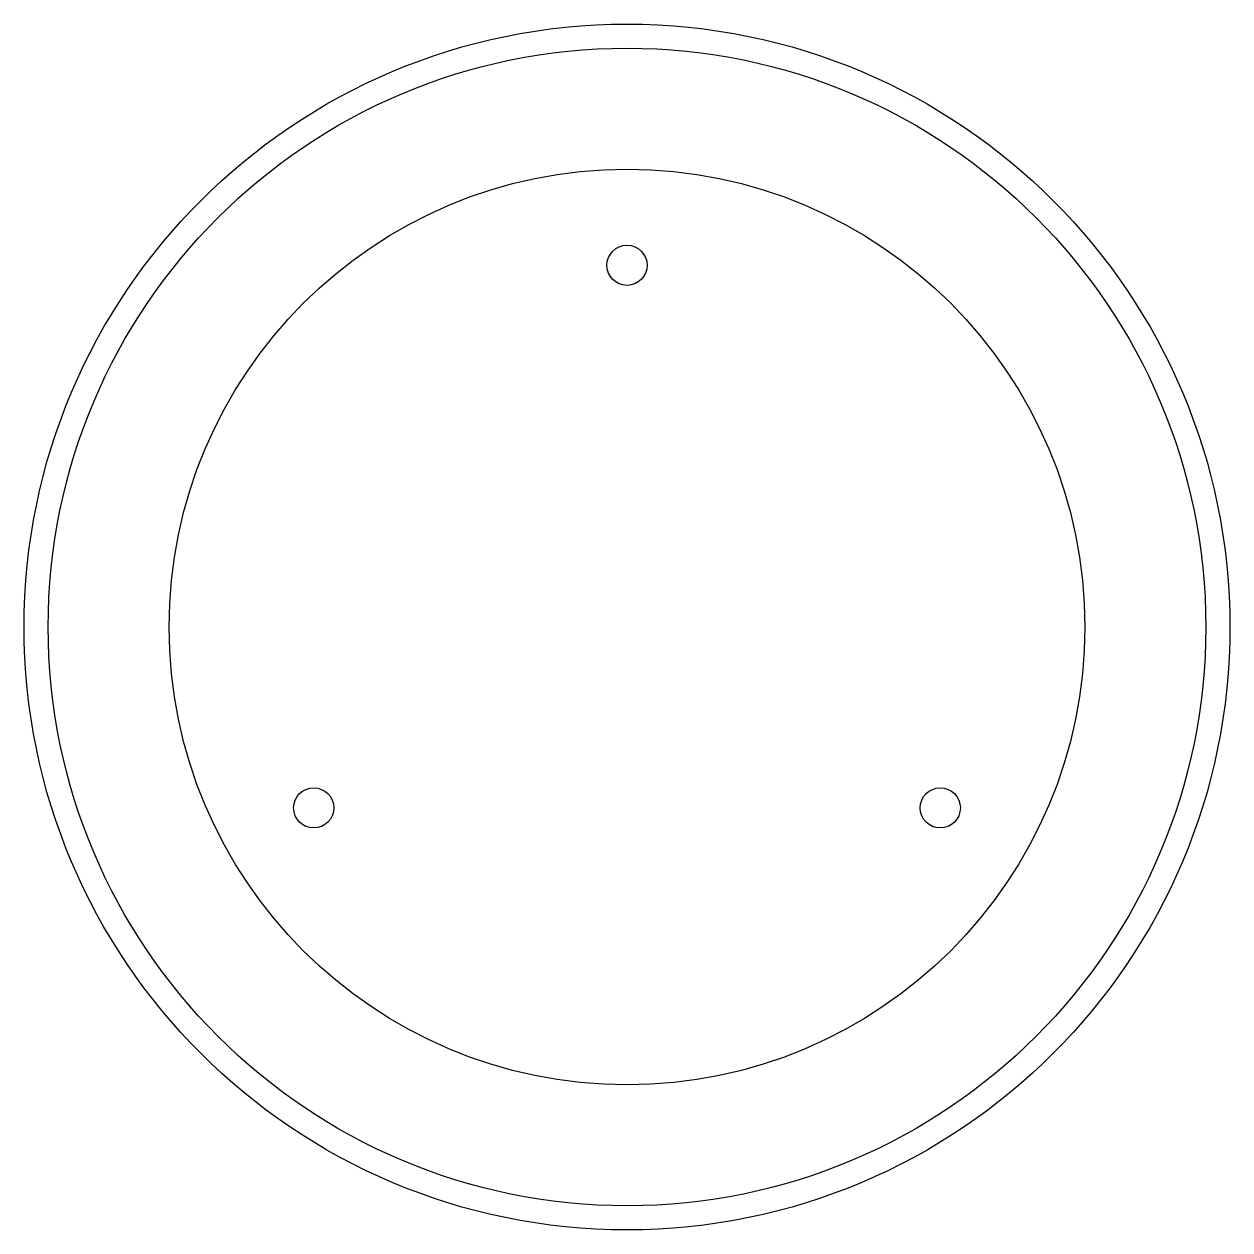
# Model space of a CAD drawing. Extents: x -3282 to 4846, y -1718 to 1845.
# Drawn here: x 2691.8 to 2991.8, y -334.3 to -34.3 of the extents above; entities that cross this region are included whole.
import ezdxf

# ---------------------------------------------------------------- set-up
doc = ezdxf.new("R2010")
doc.units = 0
doc.layers.get('0').update_dxf_attribs({"linetype": 'CONTINUOUS'})
doc.layers.add('OUTLINE', color=7, linetype='CONTINUOUS')

msp = doc.modelspace()

# ---------------------------------------------------------------- linework, layer by layer
at = {"color": 1}
for centre, radius in [((2841.759247, -184.327581), 150), ((2841.759247, -184.327581), 144), ((2841.759247, -94.327581), 5), ((2763.81696, -229.327581), 5), ((2919.701533, -229.327581), 5)]:
    msp.add_circle(centre, radius, dxfattribs=at)
at = {"layer": 'OUTLINE'}
msp.add_circle((2841.759247, -184.327581), 113.89696, dxfattribs=at)

doc.saveas('drawing.dxf')
